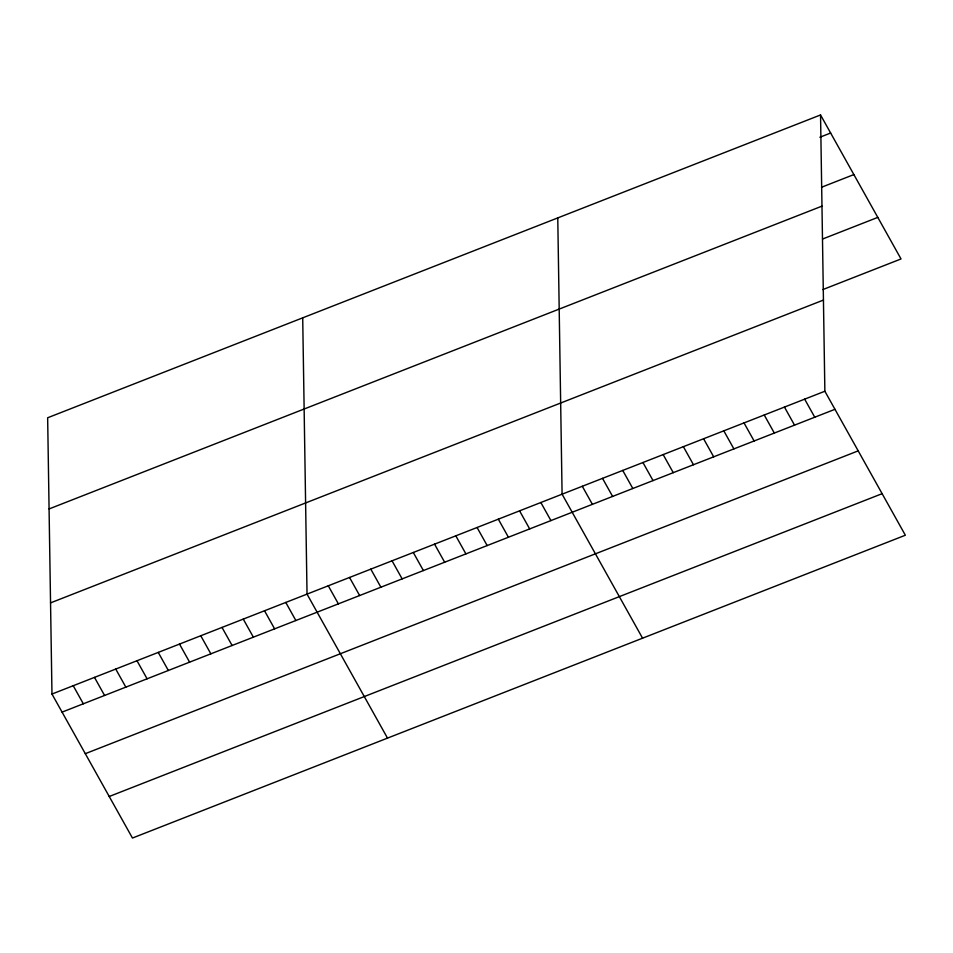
<?xml version="1.0" encoding="UTF-8"?>
<svg xmlns="http://www.w3.org/2000/svg" width="953" height="953" viewBox="0 0 953 953"><rect width="100%" height="100%" fill="white"/><g stroke="black" fill="none" stroke-linecap="round" stroke-linejoin="round"><path stroke-width="1.43" d="M820.545 114.956L47.65 417.771L51.974 694.046L132.455 838.044L905.35 535.229L824.869 391.242L820.545 114.956L901.026 258.954L822.868 289.569M819.866 137.244L830.647 133.027M821.534 187.253L853.876 174.578M49.08 508.938L821.974 206.134M822.546 239.036L877.796 217.391M50.545 602.88L823.452 300.064M51.974 694.046L824.869 391.242M62.076 712.117L834.971 409.302M85.293 753.68L858.2 450.864M109.226 796.494L882.121 493.678M804.666 399.164L814.755 417.223M784.45 407.074L794.54 425.145M764.235 414.996L774.324 433.067M744.019 422.918L754.121 440.989M723.803 430.839L733.905 448.911M703.588 438.761L713.69 456.821M683.372 446.671L693.474 464.742M663.157 454.593L673.259 472.664M642.941 462.515L653.043 480.586M622.726 470.437L632.828 488.508M602.522 478.358L612.612 496.43M582.307 486.28L592.397 504.34M642.56 638.188L562.091 494.19L557.767 217.915M540.839 502.517L550.929 520.588M519.576 510.856L529.677 528.915M498.324 519.182L508.425 537.242M477.072 527.509L487.174 545.569M455.82 535.836L465.91 553.896M434.556 544.163L444.658 562.222M413.304 552.49L423.406 570.561M392.052 560.817L402.154 578.888M370.8 569.144L380.89 587.215M349.537 577.47L359.638 595.542M328.285 585.797L338.386 603.868M387.514 738.122L307.033 594.124L302.709 317.837M285.781 602.451L295.871 620.522M264.517 610.778L274.619 628.849M243.265 619.105L253.367 637.176M222.013 627.431L232.115 645.503M200.761 635.758L210.851 653.829M179.509 644.085L189.599 662.156M158.246 652.412L168.347 670.483M136.994 660.739L147.096 678.81M115.742 669.066L125.844 687.137M94.49 677.392L104.58 695.464M73.226 685.719L83.328 703.79"/></g></svg>
